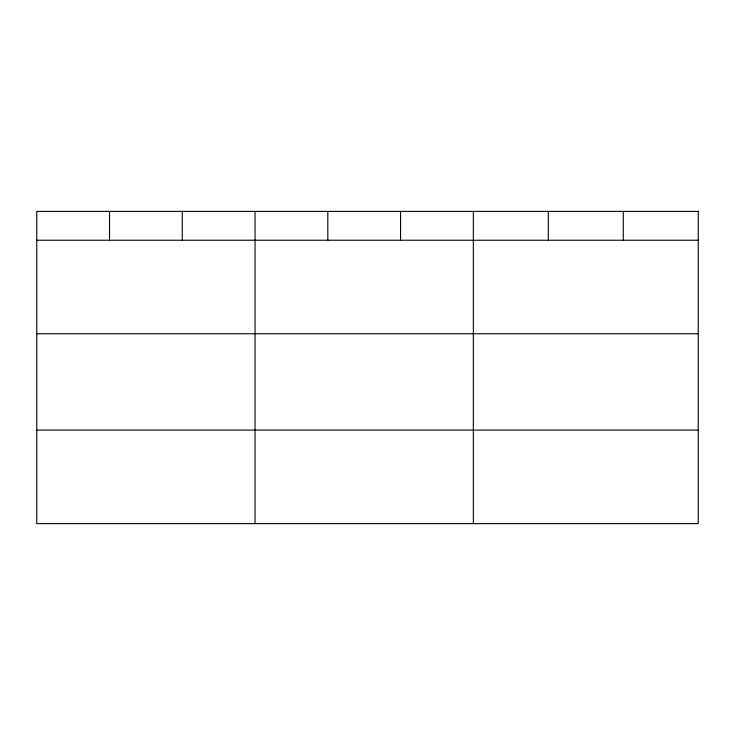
<?xml version="1.0" encoding="UTF-8"?>
<svg xmlns="http://www.w3.org/2000/svg" width="735" height="735" viewBox="0 0 735 735"><rect width="100%" height="100%" fill="white"/><g stroke="black" fill="none" stroke-linecap="round" stroke-linejoin="round"><path stroke-width="1.1" d="M36.75 240.226L698.25 240.226M36.75 333.745L698.25 333.745M36.75 430.104L698.25 430.104M623.28 211.377L623.28 240.226M548.31 211.377L548.31 240.226M473.34 211.377L473.34 523.623M400.575 211.377L400.575 240.226M327.81 211.377L327.81 240.226M255.045 211.377L255.045 523.623M182.28 211.377L182.28 240.226M109.515 211.377L109.515 240.226M698.25 211.377L36.75 211.377L36.75 523.623L698.25 523.623L698.25 211.377"/></g></svg>
